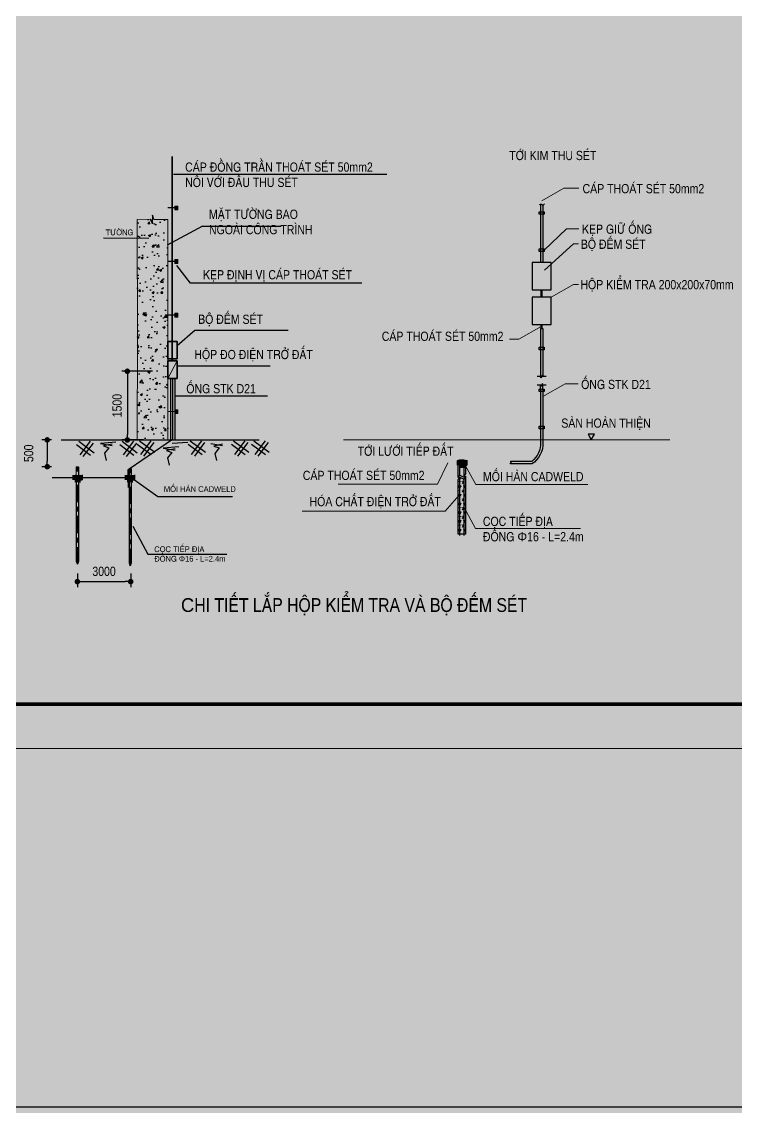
# Model space of a CAD drawing. Header units: millimetres. Extents: x 100 to 288, y -65 to 177.
# Drawn here: x 178.68 to 194.22, y -64.85 to -41.23 of the extents above; entities that cross this region are included whole.
import ezdxf

# ---------------------------------------------------------------- set-up
doc = ezdxf.new("R2010")
doc.units = ezdxf.units.MM
doc.header["$LTSCALE"] = 0.3
doc.header["$MEASUREMENT"] = 0
doc.header["$PDMODE"] = 2
doc.linetypes.add('ACAD_ISO04W100', pattern=[30, 24, -3, 0, -3])
doc.linetypes.add('CENTER', pattern=[2, 1.25, -0.25, 0.25, -0.25])
doc.layers.get('0').update_dxf_attribs({"linetype": 'CONTINUOUS', "lineweight": 13})
doc.layers.get('DEFPOINTS').update_dxf_attribs({"linetype": 'CONTINUOUS', "lineweight": 13})
for name, color, linetype in [('4', 2, 'CONTINUOUS'), ('CHINH1', 1, 'CONTINUOUS'), ('D', 8, 'CONTINUOUS'), ('DAY DAN SET', 100, 'CONTINUOUS'), ('DAY NHANH', 90, 'CONTINUOUS'), ('LAYER 1', 1, 'CONTINUOUS'), ('LAYER3', 34, 'CONTINUOUS'), ('LAYER7', 7, 'CONTINUOUS'), ('NHAT', 4, 'CONTINUOUS'), ('PIPE', 3, 'CONTINUOUS'), ('RANH', 1, 'CONTINUOUS'), ('TEXT', 1, 'CONTINUOUS'), ('TUONG', 7, 'CONTINUOUS')]:
    doc.layers.add(name, color=color, linetype=linetype)
for name, color, linetype, lineweight in [('5', 5, 'CONTINUOUS', 30), ('DAYCAI', 2, 'ACAD_ISO04W100', 35), ('LIGHTNING', 6, 'CONTINUOUS', 25), ('Thang', 9, 'CONTINUOUS', 20)]:
    doc.layers.add(name, color=color, linetype=linetype, lineweight=lineweight)
doc.styles.add('AVO', font='VAVON.TTF')
doc.styles.add('HELVE-KT', font='VHELVCN.TTF')
doc.styles.add('style1', font='VHELVCN.TTF')
doc.styles.add('VNARIAL', font='', dxfattribs={"width": 1.2})
doc.styles.get('VNARIAL').set_extended_font_data('VNarial')
doc.dimstyles.new('1-100', dxfattribs={"dimtxt": 0.2, "dimasz": 0.12, "dimexe": 0.12, "dimexo": 0.2, "dimgap": 0.12, "dimtad": 1, "dimdec": 3, "dimzin": 4, "dimdsep": 46, "dimtxsty": 'HELVE-KT', "dimblk1": 'DOT', "dimblk2": 'DOT', "dimsah": 1, "dimcen": -0.18, "dimadec": 3, "dimazin": 0, "dimtfac": 1, "dimtdec": 3, "dimtmove": 2, "dimatfit": 3, "dimldrblk": 'DOT', "dimfxl": 0, "dimtolj": 1, "dimtzin": 4, "dimarcsym": 0})
doc.dimstyles.new('1.100 chu 300', dxfattribs={"dimtxt": 200, "dimasz": 120, "dimexe": 100, "dimexo": 100, "dimgap": 100, "dimtad": 1, "dimdec": 0, "dimzin": 0, "dimdsep": 46, "dimtxsty": 'style1', "dimblk": 'DOT', "dimcen": 10, "dimclrd": 8, "dimclre": 8, "dimclrt": 21, "dimadec": 0, "dimazin": 0, "dimtfac": 1, "dimtdec": 0, "dimtofl": 0, "dimtmove": 0, "dimatfit": 3, "dimldrblk": 'DOT', "dimfxl": 0, "dimtolj": 1, "dimtzin": 0, "dimarcsym": 0})
doc.dimstyles.get("Standard").update_dxf_attribs({"dimscale": 0, "dimtxt": 0.25, "dimasz": 0.18, "dimexe": 1.25, "dimexo": 0.625, "dimtad": 1, "dimdec": 3, "dimdsep": 46, "dimtxsty": 'VNARIAL', "dimblk1": 'DOT', "dimblk2": 'DOT', "dimsah": 1, "dimcen": 0.18, "dimadec": 0, "dimazin": 0, "dimtfac": 1, "dimtdec": 3, "dimtmove": 0, "dimatfit": 3, "dimldrblk": 'DOT', "dimfxl": 0, "dimtolj": 1, "dimtzin": 0, "dimarcsym": 0})
pattern_1 = [(60, (125.55373, -58.78337), (-0.05486295, 0.09502541), [0.05486295, -0.05486295]), (120, (125.55373, -58.78337), (-0.10972589, 6e-11), [0.05486295, -0.05486295]), (360, (125.5263, -58.73586), (0.05486295, 0.09502541), [0.05486295, -0.05486295])]

# ---------------------------------------------------------------- blocks, each defined once
blk = doc.blocks.new('_DOT')
at = {"color": 0, "linetype": 'ByBlock'}
blk.add_line((-0.5, 0), (-1, 0), dxfattribs=at)
at = {"color": 0, "linetype": 'ByBlock', "const_width": 0.5}
blk.add_lwpolyline([(-0.25, 0, 1), (0.25, 0, 1)], format="xyb", close=True, dxfattribs=at)
blk = doc.blocks.new('$oo')
at = {"layer": 'LIGHTNING'}
blk.add_lwpolyline([(0, 0.5, -0.540644), (0.13, 0.3), (-0.13, -0.3, 1.527884), (0.13, -0.3), (0, 0)], format="xyb", dxfattribs=at)
blk = doc.blocks.new('$NGA')
at = {"color": 7, "linetype": 'Continuous'}
blk.add_lwpolyline([(-0.1, 0.5), (0, 0.4, -0.414214), (0, 0, 0.414214), (0, -0.4), (0.1, -0.5)], format="xyb", dxfattribs=at)
blk = doc.blocks.new('*D1016')
at = {"layer": 'DEFPOINTS', "color": 0, "lineweight": -2}
for p in [(181.444, -48.833, -4.415), (180.973, -50.328), (181.523, -50.328, -6.372)]:
    blk.add_point(p, dxfattribs=at)
at = {"layer": 'LAYER 1', "color": 0, "lineweight": -2}
for p, q in [((181.244, -48.833), (180.853, -48.833)), ((180.973, -48.953), (180.973, -50.208)), ((181.323, -50.328), (180.853, -50.328))]:
    blk.add_line(p, q, dxfattribs=at)
at = {"layer": 'LAYER 1', "color": 0, "lineweight": -2, "xscale": 0.12, "yscale": 0.12, "zscale": 0.12}
for p, rotation in [((180.973, -48.833), 90), ((180.973, -50.328), 270)]:
    blk.add_blockref('_DOT', p, dxfattribs=dict(at, rotation=rotation))
at = {"layer": 'LAYER 1', "color": 0, "insert": (180.751, -49.581), "char_height": 0.2, "attachment_point": 5, "rotation": 90, "style": 'HELVE-KT'}
blk.add_mtext('\\A1;1500', dxfattribs=at)
blk = doc.blocks.new('*D1017')
at = {"layer": 'DEFPOINTS', "color": 0, "lineweight": -2}
for p in [(179.377, -50.327, -4.415), (179.23, -50.91), (179.379, -50.91, -4.415)]:
    blk.add_point(p, dxfattribs=at)
at = {"layer": 'LAYER 1', "color": 0, "lineweight": -2}
for p, q in [((179.177, -50.327), (179.11, -50.327)), ((179.23, -50.447), (179.23, -50.79)), ((179.179, -50.91), (179.11, -50.91))]:
    blk.add_line(p, q, dxfattribs=at)
at = {"layer": 'LAYER 1', "color": 0, "lineweight": -2, "xscale": 0.12, "yscale": 0.12, "zscale": 0.12}
for p, rotation in [((179.23, -50.327), 90), ((179.23, -50.91), 270)]:
    blk.add_blockref('_DOT', p, dxfattribs=dict(at, rotation=rotation))
at = {"layer": 'LAYER 1', "color": 0, "insert": (178.828, -50.619), "char_height": 0.2, "attachment_point": 5, "rotation": 90, "style": 'HELVE-KT'}
blk.add_mtext('\\A1;500', dxfattribs=at)
blk = doc.blocks.new('*D1019')
at = {"layer": 'DEFPOINTS', "color": 0, "lineweight": -2}
for p in [(179.886, -53.033, -6.372), (181.046, -53.037, -6.372), (181.046, -53.411)]:
    blk.add_point(p, dxfattribs=at)
at = {"layer": 'LAYER 1', "color": 0, "lineweight": -2}
for p, q in [((179.886, -53.233), (179.886, -53.531)), ((181.046, -53.237), (181.046, -53.531)), ((180.006, -53.411), (180.926, -53.411))]:
    blk.add_line(p, q, dxfattribs=at)
at = {"layer": 'LAYER 1', "color": 0, "lineweight": -2, "xscale": 0.12, "yscale": 0.12, "zscale": 0.12, "rotation": 180}
blk.add_blockref('_DOT', (179.886, -53.411), dxfattribs=at)
at = {"layer": 'LAYER 1', "color": 0, "lineweight": -2, "xscale": 0.12, "yscale": 0.12, "zscale": 0.12}
blk.add_blockref('_DOT', (181.046, -53.411), dxfattribs=at)
at = {"layer": 'LAYER 1', "color": 0, "insert": (180.466, -53.189), "char_height": 0.2, "attachment_point": 5, "style": 'HELVE-KT'}
blk.add_mtext('\\A1;3000', dxfattribs=at)

msp = doc.modelspace()

# ---------------------------------------------------------------- hatches: boundary and pattern name
for points in [[(182.00454, -45.31992), (182.07121, -45.31992), (182.07121, -45.23713), (182.00454, -45.23712)], [(182.00454, -46.48662), (182.07121, -46.48662), (182.07121, -46.40382), (182.00454, -46.40382)], [(182.00454, -47.65332), (182.07121, -47.65332), (182.07121, -47.57052), (182.00454, -47.57052)], [(182.00454, -49.75282), (182.07121, -49.75282), (182.07121, -49.67003), (182.00454, -49.67003)]]:
    msp.add_hatch(color=256).paths.add_polyline_path(points)
at = {"layer": 'D', "ltscale": 2}
h = msp.add_hatch(dxfattribs=at)
h.set_pattern_fill('AR-CONC', color=8, scale=0.067116, style=0)
h.set_pattern_definition([(50, (238.16416, -212.01027), (0.4813998, -0.042117), [0.0503374, -0.553711]), (355, (238.16416, -212.01027), (-0.093125, 0.5048449), [0.0402699, -0.4429688]), (100.4514, (238.20427, -212.01378), (0.3882751, 0.4627275), [0.0427802, -0.4705819]), (46.1842, (238.16416, -211.87603), (0.7162946, -0.1110905), [0.075506, -0.8305664]), (96.6356, (238.22385, -211.8853), (0.6273127, 0.6537936), [0.0641703, -0.7058727]), (351.1842, (238.16416, -211.876), (0.6273122, 0.653794), [0.0604048, -0.664453]), (21, (238.23127, -211.9096), (0.400623, -0.2702236), [0.0503374, -0.553711]), (326, (238.23127, -211.9096), (0.1633047, 0.4866952), [0.0402699, -0.4429688]), (71.4514, (238.26466, -211.9321), (0.5639278, 0.2164711), [0.0427802, -0.4705819]), (37.5, (238.16416, -212.01027), (0.00816127, 0.22342663), [0, -0.43759944, 0, -0.4496804, 0, -0.44464667]), (7.5, (238.16416, -212.01027), (0.176563, 0.26471525), [0, -0.25638495, 0, -0.42753197, 0, -0.1694691]), (327.5, (238.01449, -212.01027), (0.35828282, -0.01513804), [0, -0.1677912, 0, -0.52350854, 0, -0.69465556]), (317.5, (237.94737, -212.01027), (0.391414, 0.06718694), [0, -0.21812856, 0, -0.34766336, 0, -0.4933061])])
h.paths.add_polyline_path([(181.18893, -45.52708), (181.85656, -45.52708), (181.85656, -50.32793), (181.18893, -50.32793)])
at = {"layer": 'LIGHTNING'}
msp.add_hatch(color=256, dxfattribs=at).paths.add_polyline_path([(188.29608, -50.88798, 0.0179454), (188.29608, -50.89684), (188.29608, -50.90093), (188.2016, -50.90093), (188.2016, -50.89684, 0.0179454), (188.2016, -50.88798), (188.2016, -50.76965), (188.29608, -50.76965)])
h = msp.add_hatch(dxfattribs=at)
h.set_pattern_fill('TRIANG', color=9, scale=0.292602, style=0)
h.set_pattern_definition(pattern_1)
h.paths.add_polyline_path([(188.23687, -51.15774), (188.17543, -51.15774), (188.17543, -52.37857), (188.23687, -52.37857)])
h = msp.add_hatch(dxfattribs=at)
h.set_pattern_fill('TRIANG', color=9, scale=0.292602, style=0)
h.set_pattern_definition(pattern_1)
h.paths.add_polyline_path([(188.32199, -51.15774), (188.26055, -51.15774), (188.26055, -52.37857), (188.32199, -52.37857)])
at = {"layer": 'PIPE'}
for points in [[(188.13821, -50.77061), (188.13821, -50.88065), (188.19402, -50.88065), (188.19402, -50.93647), (188.30407, -50.93647), (188.30407, -50.88065), (188.35989, -50.88065), (188.35989, -50.77061)], [(188.15668, -50.77978), (188.15668, -50.87148), (188.20319, -50.87148), (188.20319, -50.918), (188.2949, -50.918), (188.2949, -50.87148), (188.34141, -50.87148), (188.34141, -50.77978)], [(179.77447, -51.09045), (179.77447, -51.19898), (179.82951, -51.19898), (179.82951, -51.25403), (179.93804, -51.25403), (179.93804, -51.19898), (179.99309, -51.19898), (179.99309, -51.09045)], [(179.79269, -51.0995), (179.79269, -51.18994), (179.83856, -51.18994), (179.83856, -51.23581), (179.929, -51.23581), (179.929, -51.18994), (179.97487, -51.18994), (179.97487, -51.0995)], [(180.91121, -51.09045), (180.91121, -51.19898), (180.96625, -51.19898), (180.96625, -51.25403), (181.07478, -51.25403), (181.07478, -51.19898), (181.12982, -51.19898), (181.12982, -51.09045)], [(180.92942, -51.0995), (180.92942, -51.18994), (180.97529, -51.18994), (180.97529, -51.23581), (181.06573, -51.23581), (181.06573, -51.18994), (181.1116, -51.18994), (181.1116, -51.0995)]]:
    msp.add_hatch(color=256, dxfattribs=at).paths.add_polyline_path(points)

# ---------------------------------------------------------------- linework, layer by layer
msp.add_line((182.05617, -48.6081), (181.85586, -48.99035))
for points in [[(182.00454, -45.23712), (182.07121, -45.23713), (182.07121, -45.31992), (182.00454, -45.31992)], [(182.00454, -46.40382), (182.07121, -46.40382), (182.07121, -46.48662), (182.00454, -46.48662)], [(182.00454, -47.57052), (182.07121, -47.57052), (182.07121, -47.65332), (182.00454, -47.65332)], [(182.00454, -49.67003), (182.07121, -49.67003), (182.07121, -49.75282), (182.00454, -49.75282)]]:
    msp.add_lwpolyline(points, close=True)
msp.add_lwpolyline([(181.85656, -49.71018), (182.03886, -49.70966)])
at = {"layer": '4'}
msp.add_line((181.18893, -50.32793, -6.37167), (181.85656, -50.32793, -6.37167), dxfattribs=at)
at = {"layer": '4', "color": 1}
for p, q in [((180.9866, -50.98709, -6.37167), (181.01022, -50.97429, -6.37167)), ((180.9866, -50.98709, -6.37167), (180.9866, -51.14057, -6.37167)), ((180.99661, -50.99599, -6.37167), (181.01015, -50.98865, -6.37167)), ((180.99661, -50.99599, -6.37167), (180.99661, -51.14035, -6.37167))]:
    msp.add_line(p, q, dxfattribs=at)
at = {"layer": '5', "color": 9, "linetype": 'Continuous'}
for p, q in [((179.86857, -50.42835, -6.37167), (180.17237, -50.65729, -6.37167)), ((179.91531, -50.35663, -6.37167), (180.24765, -50.60707, -6.37167)), ((180.16222, -50.35663, -6.37167), (179.9387, -50.65175, -6.37167)), ((180.22724, -50.39707, -6.37167), (180.00563, -50.68966, -6.37167)), ((180.72566, -50.37934, -6.37167), (180.38582, -50.40547, -6.37167)), ((180.38582, -50.40547, -6.37167), (180.6407, -50.44792, -6.37167)), ((180.6407, -50.41674, -6.37167), (180.45771, -50.45919, -6.37167)), ((180.45771, -50.45919, -6.37167), (180.57208, -50.49838, -6.37167)), ((180.57208, -50.49838, -6.37167), (180.47732, -50.61921, -6.37167)), ((180.81086, -50.42835, -6.37167), (181.11467, -50.65729, -6.37167)), ((180.85761, -50.35663, -6.37167), (181.18995, -50.60707, -6.37167)), ((181.10452, -50.35663, -6.37167), (180.881, -50.65175, -6.37167)), ((181.16954, -50.39707, -6.37167), (180.94793, -50.68966, -6.37167)), ((181.18868, -50.41795, -6.37167), (181.49248, -50.64689, -6.37167)), ((181.23543, -50.34623, -6.37167), (181.56776, -50.59667, -6.37167)), ((181.48234, -50.34623, -6.37167), (181.25881, -50.64135, -6.37167)), ((181.54735, -50.38667, -6.37167), (181.32575, -50.67926, -6.37167)), ((182.09555, -50.48081, -6.37167), (181.75571, -50.50694, -6.37167)), ((181.75571, -50.50694, -6.37167), (182.01059, -50.54939, -6.37167)), ((182.01059, -50.51821, -6.37167), (181.8276, -50.56066, -6.37167)), ((182.28932, -50.38138, -6.37167), (181.94948, -50.4075, -6.37167)), ((182.29332, -50.41795, -6.37167), (182.59712, -50.64689, -6.37167)), ((182.34006, -50.34623, -6.37167), (182.6724, -50.59667, -6.37167)), ((182.58697, -50.34623, -6.37167), (182.36345, -50.64135, -6.37167)), ((182.65199, -50.38667, -6.37167), (182.43038, -50.67926, -6.37167)), ((182.78568, -50.4075, -6.37167), (183.04056, -50.44996, -6.37167)), ((183.04056, -50.41877, -6.37167), (182.85757, -50.46122, -6.37167)), ((182.85757, -50.46122, -6.37167), (182.97194, -50.50041, -6.37167)), ((182.97194, -50.50041, -6.37167), (182.87718, -50.62124, -6.37167)), ((183.23561, -50.41795, -6.37167), (183.53942, -50.64689, -6.37167)), ((183.28236, -50.34623, -6.37167), (183.6147, -50.59667, -6.37167)), ((183.52927, -50.34623, -6.37167), (183.30575, -50.64135, -6.37167)), ((183.59429, -50.38667, -6.37167), (183.37268, -50.67926, -6.37167)), ((183.67587, -50.41795, -6.37167), (183.97968, -50.64689, -6.37167)), ((183.72262, -50.34623, -6.37167), (184.05496, -50.59667, -6.37167)), ((183.96953, -50.34623, -6.37167), (183.74601, -50.64135, -6.37167)), ((184.03455, -50.38667, -6.37167), (183.81294, -50.67926, -6.37167)), ((180.47732, -50.61921, -6.37167), (180.50999, -50.77269, -6.37167)), ((181.8276, -50.56066, -6.37167), (181.94197, -50.59985, -6.37167)), ((181.94197, -50.59985, -6.37167), (181.8472, -50.72067, -6.37167)), ((181.8472, -50.72067, -6.37167), (181.87988, -50.87416, -6.37167)), ((182.87718, -50.62124, -6.37167), (182.90986, -50.77472, -6.37167))]:
    msp.add_line(p, q, dxfattribs=at)
at = {"layer": '5', "color": 1}
for p, q in [((179.85583, -51.07587, -5.58882), (179.85583, -51.07991, -5.58882)), ((180.99256, -51.07587, -5.58882), (180.99256, -51.07991, -5.58882))]:
    msp.add_line(p, q, dxfattribs=at)
at = {"layer": 'CHINH1', "color": 6, "elevation": -6.37167}
for points in [[(181.91179, -48.99035), (181.91179, -50.327)], [(182.00417, -48.99035), (182.00417, -50.32866)]]:
    msp.add_lwpolyline(points, dxfattribs=at)
at = {"layer": 'DAY DAN SET', "color": 9, "linetype": 'ByBlock'}
for p, q in [((181.52135, -48.83351, -4.41455), (180.88033, -48.83335, -4.41455)), ((179.32642, -50.32698, -4.41455), (179.14253, -50.32698, -4.41455)), ((180.97178, -50.32755, -4.41455), (180.87774, -50.32739, -4.41455)), ((179.32642, -50.91033, -4.41455), (179.14253, -50.91033, -4.41455))]:
    msp.add_line(p, q, dxfattribs=at)
at = {"layer": 'DAY NHANH', "elevation": -2.04786}
for points in [[(182.03033, -45.27904), (181.85656, -45.27904)], [(182.03033, -46.44574), (181.85656, -46.44574)], [(182.03033, -47.61244), (181.85656, -47.61244)]]:
    msp.add_lwpolyline(points, dxfattribs=at)
at = {"layer": 'DAYCAI'}
msp.add_lwpolyline([(181.95017, -48.60811), (181.95017, -48.02476), (181.95017, -44.15623)], dxfattribs=at)
at = {"layer": 'DAYCAI', "color": 2}
for points in [[(181.85586, -48.56609), (182.05617, -48.56609), (182.05617, -48.18384), (181.85586, -48.18385)], [(181.85586, -48.99035), (182.05617, -48.99035), (182.05617, -48.6081), (181.85586, -48.60811)]]:
    msp.add_lwpolyline(points, close=True, dxfattribs=at)
at = {"layer": 'DEFPOINTS', "linetype": 'Continuous', "ltscale": 0.08}
msp.add_lwpolyline([(158.85754, -57.04106), (200.85754, -57.04106), (200.85754, -27.34106), (158.85754, -27.34106)], close=True, dxfattribs=at)
at = {"layer": 'LAYER3', "lineweight": -2, "ltscale": 0.08}
msp.add_lwpolyline([(108.01391, 8.59192), (212.25043, 8.59192), (212.25043, -64.85135), (108.01391, -64.85135)], close=True, dxfattribs=at)
at = {"layer": 'LAYER7', "linetype": 'Continuous', "const_width": 0.08}
msp.add_lwpolyline([(199.85754, -28.3036), (160.65754, -28.3036), (160.65754, -56.07851), (199.85754, -56.07851)], close=True, dxfattribs=at)
at = {"layer": 'LIGHTNING'}
for p, q in [((189.97272, -47.21895, -6.37167), (189.97272, -47.06178, -6.37167)), ((189.99968, -47.21895, -6.37167), (189.99968, -47.06178, -6.37167)), ((189.95923, -47.9021, -6.37167), (190.01317, -47.9021, -6.37167)), ((189.97272, -47.9021, -6.37167), (189.97272, -47.81467, -6.37167)), ((189.99968, -47.9021, -6.37167), (189.99968, -47.81467, -6.37167)), ((189.95923, -49.22079, -6.37167), (189.95923, -49.13401, -6.37167)), ((190.01317, -49.22079, -6.37167), (190.01317, -49.13401, -6.37167)), ((188.29608, -50.76965, -6.37167), (188.2016, -50.76965, -6.37167)), ((188.2016, -50.76965, -6.37167), (188.2016, -51.10661, -6.37167)), ((188.29608, -50.76965, -6.37167), (188.29608, -51.12106, -6.37167)), ((188.2016, -51.15006, -6.37167), (188.2016, -52.40693, -6.37167)), ((188.29608, -51.1645, -6.37167), (188.29608, -52.40693, -6.37167))]:
    msp.add_line(p, q, dxfattribs=at)
at = {"layer": 'LIGHTNING', "elevation": -6.37167}
for points, format in [([(189.98612, -44.35477, 0, 0.03595, 0), (189.98612, -44.46263, 0, 0, 0), (189.98612, -45.24786, 0, 0, 0), (189.98612, -46.46605, 0, 0, 0)], "xyseb"), ([(189.95923, -50.3264), (189.95923, -50.38033, -0.24168462), (189.77047, -50.7971), (189.31204, -50.7971)], "xyb"), ([(190.01317, -50.3264), (190.01317, -50.38033, -0.26845408), (189.77047, -50.85103), (189.31204, -50.85103)], "xyb")]:
    msp.add_lwpolyline(points, format=format, dxfattribs=at)
for points in [[(189.9589, -45.19675), (189.95923, -46.46605)], [(190.01357, -45.21291), (190.01317, -46.46605)], [(189.95923, -47.9021), (189.95923, -48.94787)], [(190.01317, -47.9021), (190.01317, -48.94787)], [(189.95923, -49.22079), (189.95923, -50.3264)], [(190.01317, -49.22079), (190.01317, -50.3264)]]:
    msp.add_lwpolyline(points, dxfattribs=at)
for points in [[(189.93227, -45.36153), (190.04013, -45.36153), (190.04013, -45.41546), (189.93227, -45.41546)], [(189.93227, -46.17052), (190.04013, -46.17052), (190.04013, -46.22445), (189.93227, -46.22445)], [(189.93227, -48.31097), (190.04013, -48.31097), (190.04013, -48.3649), (189.93227, -48.3649)], [(189.93227, -49.22079), (190.04013, -49.22079), (190.04013, -49.27472), (189.93227, -49.27472)], [(189.93227, -50.02977), (190.04013, -50.02977), (190.04013, -50.08371), (189.93227, -50.08371)], [(191.06485, -50.3264), (191.13491, -50.20505), (190.99479, -50.20505)]]:
    msp.add_lwpolyline(points, close=True, dxfattribs=at)
at = {"layer": 'LIGHTNING', "ltscale": 500, "elevation": -6.37167}
for points in [[(189.77805, -47.06178), (190.19419, -47.06178), (190.19419, -46.46605), (189.77805, -46.46605)], [(189.77805, -47.81467), (190.19419, -47.81467), (190.19419, -47.21895), (189.77805, -47.21895)]]:
    msp.add_lwpolyline(points, close=True, dxfattribs=at)
at = {"layer": 'LIGHTNING', "ltscale": 1000, "elevation": -6.37167}
for points in [[(190.08154, -48.94787), (190.00289, -48.94787), (190.00289, -48.91641), (189.97143, -48.97933), (189.97143, -48.94787), (189.89039, -48.94787)], [(190.08154, -49.13401), (190.00289, -49.13401), (190.00289, -49.10254), (189.97143, -49.16547), (189.97143, -49.13401), (189.89039, -49.13401)]]:
    msp.add_lwpolyline(points, dxfattribs=at)
at = {"layer": 'LIGHTNING', "const_width": 0.02022, "elevation": -6.37167}
msp.add_lwpolyline([(185.67192, -50.3264), (192.7794, -50.3264)], dxfattribs=at)
at = {"layer": 'LIGHTNING', "color": 2, "elevation": -6.37167}
for points in [[(188.16756, -51.14715), (188.16756, -50.76965), (188.33012, -50.76965), (188.33012, -51.07366)], [(188.33012, -51.1171), (188.33012, -52.37857), (188.16756, -52.37857), (188.16756, -51.1906)]]:
    msp.add_lwpolyline(points, dxfattribs=at)
at = {"layer": 'LIGHTNING', "linetype": 'Continuous', "elevation": -6.37167}
msp.add_lwpolyline([(189.31204, -50.82406, 0, 0, 0), (186.08425, -50.82406, 0.05393, 0, 0), (185.97639, -50.82406, 0, 0, 0)], format="xyseb", dxfattribs=at)
at = {"layer": 'LIGHTNING', "color": 2}
for points in [[(188.16756, -51.14715, -6.37167), (188.22383, -51.10022, -6.37167), (188.27522, -51.12767, -6.37167), (188.33012, -51.07366, -6.37167)], [(188.16756, -51.1906, -6.37167), (188.22383, -51.14367, -6.37167), (188.27522, -51.17112, -6.37167), (188.33012, -51.1171, -6.37167)]]:
    msp.add_spline(points, degree=3, dxfattribs=at)
at = {"layer": 'NHAT'}
for p, q in [((181.51537, -45.6065, -6.37167), (181.47676, -45.52616, -6.37167)), ((181.52181, -45.43902, -6.37167), (181.51537, -45.6065, -6.37167)), ((181.55222, -45.52708, -6.37167), (181.52181, -45.43902, -6.37167)), ((179.91019, -50.92203, -6.37167), (179.91039, -51.1679, -6.37167)), ((181.05749, -50.959, -6.37167), (181.05769, -51.20487, -6.37167)), ((179.86219, -51.10309, -6.37167), (179.8619, -52.9676, -6.37167)), ((179.91039, -51.17609, -6.37167), (179.91039, -52.9676, -6.37167)), ((181.0092, -51.21635, -6.37167), (181.0092, -53.00457, -6.37167)), ((181.05769, -51.21306, -6.37167), (181.05769, -53.00457, -6.37167)), ((179.8619, -52.9676, -6.37167), (179.88615, -53.03323, -6.37167)), ((179.91039, -52.9676, -6.37167), (179.88615, -53.03323, -6.37167)), ((181.0092, -53.00457, -6.37167), (181.03345, -53.0702, -6.37167)), ((181.05769, -53.00457, -6.37167), (181.03345, -53.0702, -6.37167))]:
    msp.add_line(p, q, dxfattribs=at)
at = {"layer": 'NHAT', "linetype": 'CENTER'}
for p, q in [((179.88615, -51.01466, -6.37167), (179.88615, -50.92428, -6.37167)), ((179.88615, -53.03323, -6.37167), (179.88615, -51.01466, -6.37167)), ((181.03345, -51.05163, -6.37167), (181.03345, -50.96125, -6.37167)), ((181.03345, -53.0702, -6.37167), (181.03345, -51.05163, -6.37167))]:
    msp.add_line(p, q, dxfattribs=at)
at = {"layer": 'NHAT', "color": 1}
msp.add_line((181.0103, -50.95584, -6.37167), (181.00918, -51.21066, -6.37167), dxfattribs=at)
at = {"layer": 'NHAT'}
for centre in [(179.88615, -50.92107, -6.37167), (181.03345, -50.95804, -6.37167)]:
    msp.add_ellipse(centre, major_axis=(0.02424, 0), ratio=0.30514161, dxfattribs=at)
at = {"layer": 'PIPE'}
for p, q in [((188.34141, -50.77978, -7.27589), (188.34141, -50.87148, -7.27589)), ((188.35989, -50.77061, -7.27589), (188.35989, -50.88065, -7.27589)), ((188.2949, -50.87148, -7.27589), (188.34141, -50.87148, -7.27589)), ((188.30407, -50.88065, -7.27589), (188.30407, -50.93647, -7.27589)), ((188.30407, -50.88065, -7.27589), (188.35989, -50.88065, -7.27589)), ((179.929, -51.18994, -0.89174), (179.97487, -51.18994, -0.89174)), ((179.93804, -51.19898, -0.89174), (179.93804, -51.25403, -0.89174)), ((179.93804, -51.19898, -0.89174), (179.99309, -51.19898, -0.89174)), ((179.97487, -51.0995, -0.89174), (179.97487, -51.18994, -0.89174)), ((179.99309, -51.09045, -0.89174), (179.99309, -51.19898, -0.89174)), ((181.06573, -51.18994, -0.89174), (181.1116, -51.18994, -0.89174)), ((181.07478, -51.19898, -0.89174), (181.07478, -51.25403, -0.89174)), ((181.07478, -51.19898, -0.89174), (181.12982, -51.19898, -0.89174)), ((181.1116, -51.0995, -0.89174), (181.1116, -51.18994, -0.89174)), ((181.12982, -51.09045, -0.89174), (181.12982, -51.19898, -0.89174))]:
    msp.add_line(p, q, dxfattribs=at)
at = {"layer": 'TEXT', "color": 8}
for p, q in [((181.97417, -44.54199, -6.37167), (186.61939, -44.54306, -6.37167)), ((182.60456, -45.67354, -6.37167), (181.84174, -46.08959, -4.41455)), ((182.60456, -45.67354, -6.37167), (184.3178, -45.6751, -6.37167)), ((180.45642, -45.93258, -6.37167), (181.43967, -45.93443, -6.37167)), ((186.07744, -46.91551), (182.34637, -46.91551)), ((182.05617, -48.71867), (184.082, -48.71867)), ((182.01019, -49.36843), (184.02201, -49.36843)), ((179.53064, -50.32505, -6.37167), (181.18893, -50.32793, -6.37167)), ((181.85656, -50.32793, -6.37167), (183.84177, -50.3264, -6.37167))]:
    msp.add_line(p, q, dxfattribs=at)
for points in [[(182.34637, -46.91551), (182.05275, -46.52876)], [(182.05617, -48.27576), (182.4391, -47.93713), (184.47493, -47.93713)]]:
    msp.add_lwpolyline(points, dxfattribs=at)
at = {"layer": 'TEXT'}
msp.add_solid([(182.05617, -48.6081), (181.85586, -48.99035), (182.05617, -48.99035), (182.05617, -48.6081)], dxfattribs=at)
at = {"layer": 'Thang', "linetype": 'ByBlock', "ltscale": 2}
for p, q in [((181.18893, -45.52708, -6.37167), (181.47676, -45.52616, -6.37167)), ((181.55222, -45.52708, -6.37167), (181.85656, -45.52708, -6.37167))]:
    msp.add_line(p, q, dxfattribs=at)
at = {"layer": 'Thang'}
for p, q in [((181.19227, -48.13655, -6.37167), (181.18893, -45.52708, -6.37167)), ((181.85656, -48.05427, -6.37167), (181.85656, -45.52708, -6.37167)), ((181.18893, -50.32793, -6.37167), (181.19229, -48.11948, -6.37167)), ((181.85454, -49.14228, -4.41455), (181.85656, -48.05427, -6.37167)), ((181.85656, -50.32793, -6.37167), (181.85656, -49.03197, -6.37167))]:
    msp.add_line(p, q, dxfattribs=at)
at = {"layer": 'Thang', "ltscale": 2}
msp.add_line((179.863, -50.91887, -6.37167), (179.86219, -51.10309, -6.37167), dxfattribs=at)
at = {"layer": 'TUONG', "color": 1, "const_width": 0.03009, "elevation": -6.37167}
for points in [[(181.96136, -48.99035), (181.96136, -50.31054), (180.99335, -50.97388), (180.9932, -51.36335)], [(179.33237, -51.14625), (181.00946, -51.14647)]]:
    msp.add_lwpolyline(points, dxfattribs=at)

# ---------------------------------------------------------------- block references
at = {"layer": 'LIGHTNING', "ltscale": 1000, "xscale": 0.1078649395240063, "yscale": 0.1078649395240063, "zscale": 0.1078649395199998, "rotation": 90}
msp.add_blockref('$NGA', (189.99042, -45.20402, -6.37167), dxfattribs=at)
at = {"layer": 'LIGHTNING', "xscale": 0.05393246974472277, "yscale": 0.05393246977973831, "zscale": 0.05393246975999989, "rotation": 180}
msp.add_blockref('$oo', (189.31204, -50.82406, -6.37167), dxfattribs=at)

# ---------------------------------------------------------------- texts
at = {"layer": 'TEXT', "linetype": 'Continuous', "ltscale": 0.05, "attachment_point": 1, "style": 'HELVE-KT'}
for s, insert, char_height, width in [('{\\fVNI-Helve-Condense|b0|i0|c0|p2;TÔÙI KIM THU SEÙT}', (189.28103, -44.03744), 0.2, 5.7861083), ('CAÙP ÑOÀNG TRAÀN THOAÙT SEÙT 50mm2\\PNOÁI VÔÙI ÑAÀU THU SEÙT ', (182.23061, -44.29012), 0.2, 5.7861083), ('{\\fVNI-Helve-Condense|b0|i0|c0|p2;CAÙP THOAÙT SEÙT 50mm2}', (190.87514, -44.75897), 0.2, 5.7861083), ('{\\fVNI-Helve-Condense|b0|i0|c0|p2;MAËT TÖÔØNG BAO \\PNGOAØI COÂNG TRÌNH}', (182.7492, -45.31685), 0.2, 5.7861083), ('{\\fVNI-Helve-Condense|b0|i0|c0|p2;KEÏP GIÖÕ OÁNG}', (190.86337, -45.64071), 0.2, 5.7861083), ('TÖÔØNG', (180.5006, -45.74773), 0.125, 4.0427219), ('{\\fVNI-Helve-Condense|b0|i0|c0|p2;BOÄ ÑEÁM SEÙT}', (190.83846, -45.96952), 0.2, 5.7861083), ('{\\fVNI-Helve-Condense|b0|i0|c0|p2;KEÏP ÑÒNH VÒ CAÙP THOAÙT SEÙT}', (182.61897, -46.63296), 0.2, 5.7861083), ('{\\fVNI-Helve-Condense|b0|i0|c0|p2;HOÄP KIEÅM TRA 200x200x70mm}', (190.82941, -46.84785), 0.2, 5.7861083), ('{\\fVNI-Helve-Condense|b0|i0|c0|p2;BOÄ ÑEÁM SEÙT}', (182.51341, -47.60219), 0.2, 5.7861083), ('{\\fVNI-Helve-Condense|b0|i0|c0|p2;CAÙP THOAÙT SEÙT 50mm2}', (186.50745, -47.97178), 0.2, 5.7861083), ('{\\fVNI-Helve-Condense|b0|i0|c0|p2;HOÄP ÑO ÑIEÄN TRÔÛ ÑAÁT}', (182.43082, -48.36915), 0.2, 5.7861083), ('{\\fVNI-Helve-Condense|b0|i0|c0|p2;OÁNG STK D2}1', (182.25594, -49.11277), 0.2, 5.7861083), ('{\\fVNI-Helve-Condense|b0|i0|c0|p2;OÁNG STK D21}', (190.84559, -49.02004), 0.2, 5.7861083), ('{\\fVNI-Helve-Condense|b0|i0|c0|p2;SAØN HOAØN THIEÄN}', (190.41342, -49.8619), 0.2, 5.7861083), ('{\\fVNI-Helve-Condense|b0|i0|c0|p2;TÔÙI LÖÔÙI TIEÁP ÑAÁT}', (185.98422, -50.47255), 0.2, 5.7861083), ('{\\fVNI-Helve-Condense|b0|i0|c0|p2;CAÙP THOAÙT SEÙT 50mm2}', (184.79002, -50.99957), 0.2, 5.7861083), ('{\\fVNI-Helve-Condense|b0|i0|c0|p2;MOÁI HAØN CADWELD}', (188.70949, -51.02588), 0.2, 5.7861083), ('{\\fVNI-Helve-Condense|b0|i0|c0|p2;MOÁI HAØN CADWELD}', (181.76773, -51.33413), 0.125, 4.0427219), ('{\\fVNI-Helve-Condense|b0|i0|c0|p2;HOÙA CHAÁT ÑIEÄN TRÔÛ ÑAÁT}', (184.93648, -51.5695), 0.2, 5.7861083), ('{\\fVNI-Helve-Condense|b0|i0|c0|p2;COÏC TIEÁP ÑÒA}\\P{\\fVNI-Helve-Condense|b0|i0|c0|p2;ÑOÀNG \\fSymbol|b0|i0|c2|p18;F}16 - L=2.4m ', (188.70813, -52.00054), 0.2, 5.7861083), ('{\\fVNI-Helve-Condense|b0|i0|c0|p2;COÏC TIEÁP ÑÒA\\PÑOÀNG} {\\fSymbol|b0|i0|c2|p18;F}16 - L=2.4m ', (181.55908, -52.64321), 0.125, 4.0427219)]:
    msp.add_mtext(s, dxfattribs=dict(at, insert=insert, char_height=char_height, width=width))
at = {"layer": 'TEXT', "ltscale": 400, "insert": (182.1387, -53.77142), "char_height": 0.3, "width": 8.128833, "attachment_point": 1, "style": 'AVO'}
msp.add_mtext('C{\\fVNI-Helve-Condense|b0|i0|c0|p2;HI TIEÁT LAÉP HOÄP KIEÅM TRA VAØ BOÄ ÑEÁM SEÙT}', dxfattribs=at)

# ---------------------------------------------------------------- dimensions: what is measured, and where the dimension line sits
at = {"layer": 'LAYER 1'}
for base, p1, p2, text, picture, middle in [((180.97266, -50.32793), (181.44406, -48.83349, -4.41455), (181.52274, -50.32793, -6.37167), '1500', '*D1016', (180.75053, -49.58071)), ((179.23026, -50.91033), (179.37723, -50.32698, -4.41455), (179.37933, -50.91033, -4.41455), '500', '*D1017', (178.82812, -50.61866))]:
    dim = msp.add_linear_dim(base=base, p1=p1, p2=p2, angle=90, text=text, dimstyle='1-100', override={"dimscale": 1}, dxfattribs=at)
    dim.commit()
    dim.dimension.update_dxf_attribs({"geometry": picture, "text_midpoint": middle})
dim = msp.add_linear_dim(base=(181.04557, -53.41082), p1=(179.88615, -53.03323, -6.37167), p2=(181.04557, -53.03738, -6.37167), text='3000', dimstyle='1-100', override={"dimscale": 1}, dxfattribs=at)
dim.commit()
dim.dimension.update_dxf_attribs({"geometry": '*D1019', "text_midpoint": (180.46586, -53.18868)})

# ---------------------------------------------------------------- leaders
at = {"layer": 'LIGHTNING'}
for points in [[(189.98612, -45.12494, -6.37167), (190.47151, -44.8519, -6.37167), (190.79224, -44.8519, -6.37167)], [(190.04013, -46.19748, -6.37167), (190.52552, -45.73366, -6.37167), (190.79224, -45.73366, -6.37167)], [(190.04901, -46.63175, -6.37167), (190.67959, -46.06156, -6.37167), (190.78745, -46.06156, -6.37167)], [(190.19419, -47.21895, -6.37167), (190.67959, -46.94592, -6.37167), (190.78745, -46.94592, -6.37167)], [(189.97272, -47.85839, -6.37167), (189.48732, -48.13142, -6.37167), (189.28753, -48.13142, -6.37167)], [(190.01317, -49.38258, -6.37167), (190.49856, -49.10955, -6.37167), (190.78332, -49.10955, -6.37167)]]:
    msp.add_leader(points, dimstyle='Standard', override={"dimscale": 1, "dimasz": 200, "dimlwd": 5}, dxfattribs=at)
at = {"layer": 'LIGHTNING', "color": 0}
for points in [[(187.94479, -50.82406, -6.37167), (187.72028, -51.29218, -6.37167), (185.55638, -51.29218, -6.37167)], [(188.29608, -50.82406, -6.37167), (188.55025, -51.29582, -6.37167), (190.9875, -51.29582, -6.37167)], [(188.1881, -51.5285, -6.37167), (187.88328, -51.87663, -6.37167), (184.77271, -51.87663, -6.37167)], [(188.29608, -51.78572, -6.37167), (188.55024, -52.25748, -6.37167), (190.83208, -52.25748, -6.37167)]]:
    msp.add_leader(points, dimstyle='Standard', override={"dimscale": 1, "dimasz": 200, "dimgap": 0.09, "dimtad": 0, "dimlwd": 5}, dxfattribs=at)
at = {"layer": 'RANH', "linetype": 'Continuous'}
for points, override in [([(181.12982, -51.19898, -0.89174), (181.6349, -51.5558, -0.89174), (183.2613, -51.5558, -0.89174)], {"dimgap": 100, "dimtad": 0, "dimtmove": 2}), ([(181.09534, -52.20718), (181.42119, -52.812), (183.13721, -52.812)], {"dimtad": 0, "dimtmove": 2})]:
    msp.add_leader(points, dimstyle='1.100 chu 300', override=override, dxfattribs=at)

doc.saveas('drawing.dxf')
